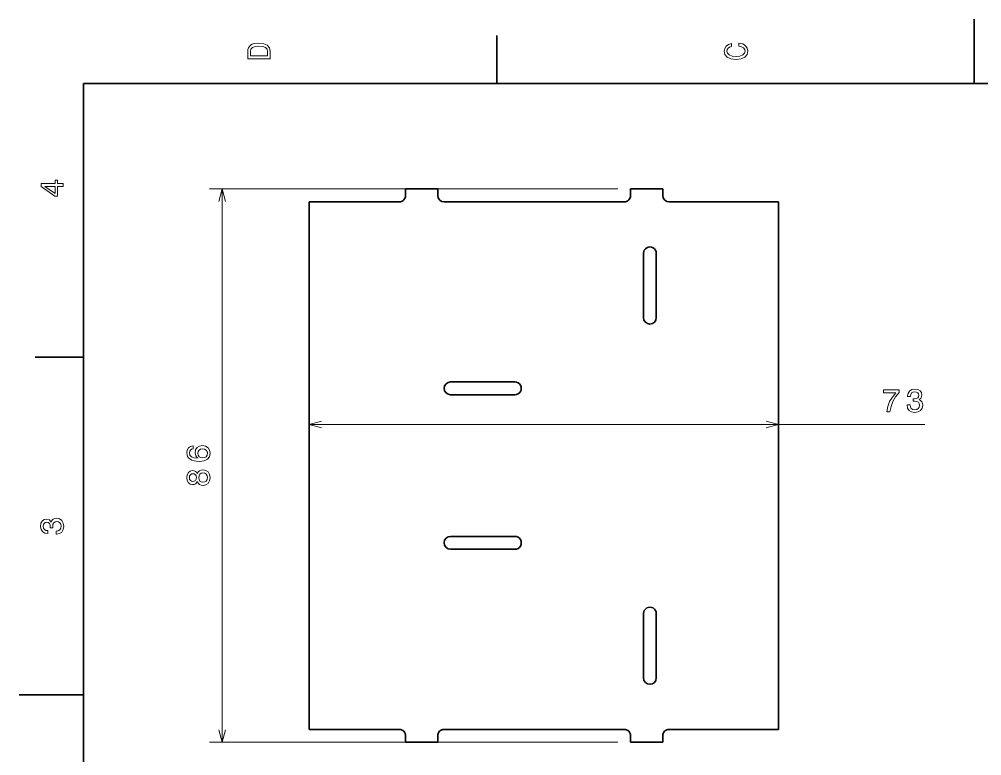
# Model space of a CAD drawing. Extents: x 0 to 297, y 0 to 210.
# Drawn here: x 0 to 149.7, y 95.5 to 210 of the extents above; entities that cross this region are included whole.
import ezdxf

# ---------------------------------------------------------------- set-up
doc = ezdxf.new("R2010")
doc.units = 0

msp = doc.modelspace()

# ---------------------------------------------------------------- linework, layer by layer
at = {"color": 7, "lineweight": 35, "ltscale": 0.25}
for p, q in [((148.5, 200), (148.5, 210)), ((97.085739, 163.618439), (97.085739, 173.618439)), ((99.085739, 173.618439), (99.085739, 163.618439)), ((67.085739, 153.618439), (77.085739, 153.618439)), ((77.085739, 151.618439), (67.085739, 151.618439)), ((67.085739, 129.618439), (77.085739, 129.618439)), ((77.085739, 127.618439), (67.085739, 127.618439)), ((97.085739, 107.618439), (97.085739, 117.618439)), ((99.085739, 117.618439), (99.085739, 107.618439)), ((10, 105), (0, 105))]:
    msp.add_line(p, q, dxfattribs=at)
at = {"color": 7, "lineweight": 35, "ltscale": 0.1875}
for p, q in [((74.300003, 200), (74.300003, 207.5)), ((10, 157.5), (2.5, 157.5))]:
    msp.add_line(p, q, dxfattribs=at)
at = {"color": 7, "lineweight": 35}
for p, q in [((287, 200), (10, 200)), ((10, 200), (10, 10)), ((66.085739, 181.618439), (94.085739, 181.618439)), ((45.085739, 180.618439), (45.085739, 100.618439)), ((118.085739, 180.618439), (118.085739, 153.618439)), ((118.085739, 151.618439), (118.085739, 129.618439)), ((118.085739, 127.618439), (118.085739, 100.618439)), ((94.085739, 99.618439), (66.085739, 99.618439))]:
    msp.add_line(p, q, dxfattribs=at)
at = {"color": 7, "lineweight": 13}
for p, q in [((93.085739, 183.618439), (29.584644, 183.618439)), ((31.584644, 97.618439), (31.584644, 183.618439)), ((45.085739, 146.988113), (140.867249, 146.988113)), ((93.085739, 97.618439), (29.584644, 97.618439))]:
    msp.add_line(p, q, dxfattribs=at)
at = {"color": 7, "lineweight": 35, "ltscale": 0.125}
for p, q in [((60.085739, 183.618439), (65.085739, 183.618439)), ((95.085739, 183.618439), (100.085739, 183.618439)), ((65.085739, 97.618439), (60.085739, 97.618439)), ((100.085739, 97.618439), (95.085739, 97.618439))]:
    msp.add_line(p, q, dxfattribs=at)
at = {"color": 7, "lineweight": 35, "ltscale": 0.025}
for p, q in [((60.085739, 182.618439), (60.085739, 183.618439)), ((65.085739, 183.618439), (65.085739, 182.618439)), ((95.085739, 182.618439), (95.085739, 183.618439)), ((100.085739, 183.618439), (100.085739, 182.618439)), ((45.085739, 181.618439), (45.085739, 180.618439)), ((118.085739, 181.618439), (118.085739, 180.618439)), ((45.085739, 100.618439), (45.085739, 99.618439)), ((118.085739, 100.618439), (118.085739, 99.618439)), ((60.085739, 97.618439), (60.085739, 98.618439)), ((65.085739, 98.618439), (65.085739, 97.618439)), ((95.085739, 97.618439), (95.085739, 98.618439)), ((100.085739, 98.618439), (100.085739, 97.618439))]:
    msp.add_line(p, q, dxfattribs=at)
at = {"color": 7, "lineweight": 35, "ltscale": 0.35}
for p, q in [((45.085739, 181.618439), (59.085739, 181.618439)), ((59.085739, 99.618439), (45.085739, 99.618439))]:
    msp.add_line(p, q, dxfattribs=at)
at = {"color": 7, "lineweight": 35, "ltscale": 0.425}
for p, q in [((101.085739, 181.618439), (118.085739, 181.618439)), ((118.085739, 99.618439), (101.085739, 99.618439))]:
    msp.add_line(p, q, dxfattribs=at)
at = {"color": 7, "lineweight": 35, "ltscale": 0.05}
for p, q in [((118.085739, 153.618439), (118.085739, 151.618439)), ((118.085739, 129.618439), (118.085739, 127.618439))]:
    msp.add_line(p, q, dxfattribs=at)
at = {"color": 7, "lineweight": 13}
for points in [[(35.533215, 204.994965), (35.533215, 203.829971), (39.033215, 203.829971), (39.033215, 204.994965), (38.922264, 205.544678), (38.584366, 205.953171), (38.034657, 206.205338), (37.283215, 206.296112), (36.516644, 206.215424), (36.21405, 206.114563), (35.971977, 205.973343), (35.644165, 205.56485), (35.563473, 205.297562)], [(35.951801, 204.959656), (36.027451, 205.342941), (36.259438, 205.605194), (36.672985, 205.761536), (37.283215, 205.811966), (37.873272, 205.756485), (38.286816, 205.600143), (38.533936, 205.332855), (38.614628, 204.959656), (38.614628, 204.298996), (35.951801, 204.298996)], [(111.93206, 205.817017), (112.35569, 205.716141), (112.658287, 205.549713), (112.844887, 205.317734), (112.905403, 205.045395), (112.814629, 204.71759), (112.54229, 204.460388), (112.098488, 204.28891), (111.483215, 204.233429), (110.872986, 204.28891), (110.424141, 204.455338), (110.151802, 204.71254), (110.055984, 205.045395), (110.106415, 205.287476), (110.247627, 205.494247), (110.474571, 205.655624), (110.787247, 205.766571), (110.787247, 206.245682), (110.308144, 206.094391), (109.94503, 205.832138), (109.718086, 205.474075), (109.637398, 205.045395), (109.763474, 204.510818), (110.116501, 204.10231), (110.696472, 203.840057), (111.483215, 203.749283), (112.269958, 203.840057), (112.84993, 204.10231), (113.208, 204.510818), (113.329041, 205.045395), (113.233215, 205.51442), (112.965927, 205.892654), (112.527161, 206.159943), (111.93206, 206.301163)], [(6.833213, 184.02739), (6.833213, 184.481277), (5.965778, 184.481277), (5.965778, 184.98056), (5.56232, 184.98056), (5.56232, 184.481277), (3.408862, 184.481277), (3.408862, 184.022339), (5.521974, 182.489197), (5.965778, 182.489197), (5.965778, 184.02739)], [(5.56232, 182.912827), (3.993876, 184.02739), (5.56232, 184.02739)], [(134.912201, 148.988113), (135.42157, 148.988113), (135.587982, 149.820251), (135.880493, 150.596909), (136.294037, 151.318085), (136.833664, 151.993881), (136.833664, 152.41246), (134.43309, 152.41246), (134.43309, 151.953537), (136.349518, 151.953537), (135.794769, 151.27269), (135.376175, 150.5616), (135.083664, 149.805115)], [(138.078339, 150.08754), (138.078339, 150.052231), (138.159027, 149.568085), (138.396057, 149.204971), (138.769257, 148.972977), (139.263489, 148.887253), (139.787994, 148.972977), (140.181366, 149.194885), (140.433517, 149.547913), (140.524292, 150.001801), (140.483948, 150.299347), (140.373001, 150.541428), (140.191437, 150.728027), (139.949371, 150.864197), (140.277191, 151.136536), (140.393173, 151.570251), (140.317535, 151.963623), (140.100677, 152.261169), (139.74765, 152.447769), (139.263489, 152.513336), (138.809601, 152.432632), (138.461609, 152.210739), (138.23468, 151.857712), (138.159027, 151.388687), (138.159027, 151.353394), (138.60788, 151.353394), (138.648224, 151.676147), (138.779343, 151.908142), (138.99115, 152.049347), (139.288696, 152.099792), (139.550964, 152.059433), (139.742599, 151.953537), (139.858582, 151.782059), (139.903992, 151.550079), (139.858582, 151.302948), (139.737549, 151.136536), (139.525742, 151.03566), (139.238281, 151.005402), (139.041595, 151.010452), (139.041595, 150.61203), (139.288696, 150.622116), (139.60643, 150.576736), (139.84346, 150.455688), (139.98468, 150.259003), (140.035095, 150.001801), (139.97963, 149.70929), (139.833374, 149.492432), (139.601379, 149.356262), (139.293762, 149.310883), (138.976028, 149.361313), (138.744049, 149.512604), (138.597778, 149.754684), (138.542313, 150.08754)], [(27.027729, 143.696823), (26.619225, 143.600998), (26.316631, 143.379105), (26.124989, 143.036163), (26.059429, 142.592361), (26.09473, 142.294815), (26.190552, 142.037598), (26.346893, 141.810654), (26.568794, 141.619019), (26.846172, 141.467712), (27.184067, 141.356766), (27.582481, 141.286163), (28.03133, 141.265991), (28.747467, 141.34668), (29.266922, 141.593796), (29.579601, 141.992218), (29.685509, 142.53688), (29.59473, 143.026077), (29.3577, 143.399277), (28.984501, 143.641342), (28.510437, 143.727081), (28.03133, 143.641342), (27.663174, 143.409363), (27.431187, 143.051285), (27.350494, 142.607483), (27.451359, 142.128387), (27.738823, 141.770309), (27.184067, 141.845963), (26.785652, 142.007339), (26.548622, 142.254456), (26.46793, 142.597397), (26.508274, 142.849564), (26.614182, 143.041199), (26.790695, 143.167282), (27.027729, 143.232849)], [(28.51548, 143.237885), (28.833202, 143.182419), (29.075279, 143.041199), (29.23666, 142.814255), (29.287094, 142.531845), (29.23666, 142.234283), (29.080322, 142.007339), (28.838245, 141.861084), (28.520523, 141.815704), (28.207844, 141.866135), (27.97081, 142.007339), (27.819515, 142.239334), (27.764038, 142.552017), (27.819515, 142.824341), (27.965767, 143.041199), (28.202801, 143.182419)], [(27.698479, 138.125061), (27.839687, 137.867859), (28.036373, 137.691345), (28.283493, 137.580399), (28.581043, 137.54509), (29.029888, 137.625793), (29.377872, 137.857773), (29.599773, 138.236023), (29.685509, 138.750427), (29.599773, 139.259796), (29.377872, 139.638031), (29.029888, 139.870026), (28.581043, 139.955765), (28.283493, 139.915405), (28.036373, 139.809509), (27.839687, 139.627945), (27.698479, 139.375793), (27.577438, 139.577515), (27.411015, 139.718719), (27.209286, 139.804459), (26.962166, 139.834717), (26.604095, 139.754028), (26.316631, 139.542221), (26.130032, 139.19928), (26.059429, 138.750427), (26.130032, 138.296539), (26.316631, 137.953598), (26.604095, 137.73674), (26.962166, 137.661087), (27.209286, 137.68631), (27.411015, 137.772034)], [(27.00251, 138.140198), (26.780609, 138.180542), (26.609138, 138.301575), (26.503231, 138.493225), (26.462887, 138.750427), (26.503231, 139.002594), (26.609138, 139.194229), (26.780609, 139.315262), (27.00251, 139.360657), (27.229458, 139.315262), (27.405972, 139.194229), (27.521965, 139.002594), (27.557266, 138.750427), (27.516922, 138.493225), (27.405972, 138.301575), (27.229458, 138.180542)], [(28.570957, 138.029251), (28.303665, 138.074631), (28.101936, 138.220886), (27.97081, 138.44783), (27.925423, 138.750427), (27.97081, 139.047974), (28.101936, 139.274918), (28.303665, 139.421173), (28.570957, 139.471603), (28.858421, 139.421173), (29.075279, 139.274918), (29.216488, 139.047974), (29.261879, 138.750427), (29.216488, 138.44783), (29.075279, 138.220886), (28.858421, 138.074631)], [(5.73379, 129.979111), (5.769093, 129.979111), (6.253242, 130.059799), (6.616354, 130.296829), (6.848343, 130.670029), (6.934078, 131.164276), (6.848343, 131.688766), (6.626441, 132.082138), (6.273415, 132.334305), (5.819525, 132.425079), (5.521974, 132.384735), (5.279899, 132.273788), (5.0933, 132.092224), (4.957133, 131.850143), (4.684798, 132.177963), (4.251081, 132.293961), (3.857709, 132.218307), (3.560158, 132.00145), (3.373559, 131.648422), (3.307997, 131.164276), (3.388689, 130.710388), (3.610591, 130.362396), (3.963617, 130.135452), (4.432637, 130.059799), (4.46794, 130.059799), (4.46794, 130.508652), (4.145173, 130.548996), (3.913184, 130.680115), (3.771974, 130.891937), (3.721542, 131.189484), (3.761888, 131.451736), (3.867795, 131.643372), (4.039265, 131.759369), (4.271254, 131.804764), (4.518372, 131.759369), (4.684798, 131.638336), (4.785663, 131.426514), (4.815922, 131.139053), (4.810879, 130.942368), (5.209294, 130.942368), (5.199208, 131.189484), (5.244596, 131.507217), (5.365634, 131.744247), (5.56232, 131.885452), (5.819525, 131.935883), (6.112032, 131.880417), (6.328891, 131.734161), (6.465058, 131.502167), (6.510447, 131.194534), (6.460014, 130.876801), (6.308718, 130.644821), (6.066643, 130.498566), (5.73379, 130.443085)]]:
    msp.add_lwpolyline(points, close=True, dxfattribs=at)
for points in [[(32.102283, 181.686584), (31.584644, 183.618439), (31.067005, 181.686584)], [(47.017593, 147.505753), (45.085739, 146.988113), (47.017593, 146.470474)], [(116.153885, 146.470474), (118.085739, 146.988113), (116.153885, 147.505753)], [(31.067005, 99.550293), (31.584644, 97.618439), (32.102283, 99.550293)]]:
    msp.add_lwpolyline(points, dxfattribs=at)
at = {"color": 7, "lineweight": 35}
for centre, start, end in [((59.085739, 182.618439), 269.999997, 360), ((66.085739, 182.618439), 180.000005, 269.999997), ((94.085739, 182.618439), 269.999997, 360), ((101.085739, 182.618439), 180.000005, 269.999997), ((98.085739, 173.618439), 0, 180.000005), ((98.085739, 163.618439), 180.000005, 360), ((67.085739, 152.618439), 90.000003, 269.999997), ((77.085739, 152.618439), 269.999997, 90.000003), ((67.085739, 128.618439), 90.000003, 269.999997), ((77.085739, 128.618439), 269.999997, 90.000003), ((98.085739, 117.618439), 0, 180.000005), ((98.085739, 107.618439), 180.000005, 360), ((59.085739, 98.618439), 0, 90.000003), ((66.085739, 98.618439), 90.000003, 180.000005), ((94.085739, 98.618439), 360, 90.000003), ((101.085739, 98.618439), 90.000003, 180.000005)]:
    msp.add_arc(centre, 1, start, end, dxfattribs=at)

doc.saveas('drawing.dxf')
